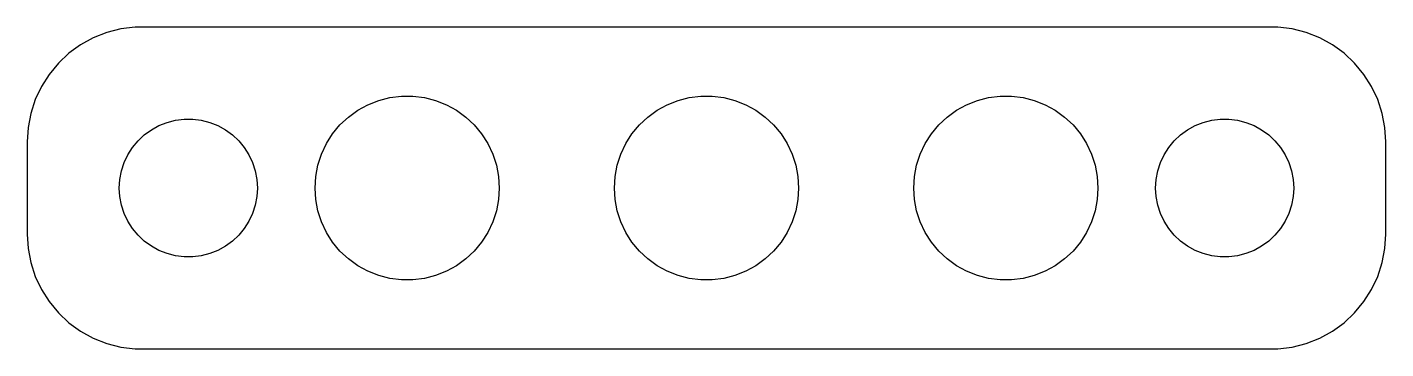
# Model space of a CAD drawing. Header units: metres. Extents: x -29.5 to 29.5, y 17 to 31.
import ezdxf

# ---------------------------------------------------------------- set-up
doc = ezdxf.new("R2010")
doc.units = ezdxf.units.M

msp = doc.modelspace()

# ---------------------------------------------------------------- linework, layer by layer
for p, q in [((-26.0451, 30.7553), (-26.6289, 30.5241)), ((-25.4369, 30.9114), (-26.0451, 30.7553)), ((-24.8139, 30.9901), (-25.4369, 30.9114)), ((24.8139, 30.9901), (-24.8139, 30.9901)), ((25.4369, 30.9114), (24.8139, 30.9901)), ((26.0451, 30.7553), (25.4369, 30.9114)), ((26.6289, 30.5241), (26.0451, 30.7553)), ((-27.1791, 30.2216), (-27.6871, 29.8526)), ((-26.6289, 30.5241), (-27.1791, 30.2216)), ((27.1791, 30.2216), (26.6289, 30.5241)), ((27.6871, 29.8526), (27.1791, 30.2216)), ((-27.6871, 29.8526), (-28.1448, 29.4227)), ((28.1448, 29.4227), (27.6871, 29.8526)), ((-28.5451, 28.9389), (-28.8815, 28.4088)), ((-28.1448, 29.4227), (-28.5451, 28.9389)), ((28.5451, 28.9389), (28.1448, 29.4227)), ((28.8815, 28.4088), (28.5451, 28.9389)), ((-28.8815, 28.4088), (-29.1489, 27.8406)), ((29.1489, 27.8406), (28.8815, 28.4088)), ((-29.1489, 27.8406), (-29.3429, 27.2434)), ((-14.7031, 27.6193), (-14.2361, 27.8042)), ((-14.2361, 27.8042), (-13.7495, 27.9291)), ((-13.7495, 27.9291), (-13.2512, 27.9921)), ((-13.2512, 27.9921), (-12.7488, 27.9921)), ((-12.7488, 27.9921), (-12.2505, 27.9291)), ((-12.2505, 27.9291), (-11.7639, 27.8042)), ((-11.7639, 27.8042), (-11.2969, 27.6193)), ((-1.70311, 27.6193), (-1.23605, 27.8042)), ((-1.23605, 27.8042), (-0.74951, 27.9291)), ((-0.74951, 27.9291), (-0.25116, 27.9921)), ((-0.25116, 27.9921), (0.25116, 27.9921)), ((0.25116, 27.9921), (0.74951, 27.9291)), ((0.74951, 27.9291), (1.23605, 27.8042)), ((1.23605, 27.8042), (1.70311, 27.6193)), ((11.2969, 27.6193), (11.7639, 27.8042)), ((11.7639, 27.8042), (12.2505, 27.9291)), ((12.2505, 27.9291), (12.7488, 27.9921)), ((12.7488, 27.9921), (13.2512, 27.9921)), ((13.2512, 27.9921), (13.7495, 27.9291)), ((13.7495, 27.9291), (14.2361, 27.8042)), ((14.2361, 27.8042), (14.7031, 27.6193)), ((29.3429, 27.2434), (29.1489, 27.8406)), ((-29.3429, 27.2434), (-29.4606, 26.6267)), ((-15.5497, 27.082), (-15.1433, 27.3773)), ((-15.1433, 27.3773), (-14.7031, 27.6193)), ((-11.2969, 27.6193), (-10.8567, 27.3773)), ((-10.8567, 27.3773), (-10.4503, 27.082)), ((-2.54968, 27.082), (-2.1433, 27.3773)), ((-2.1433, 27.3773), (-1.70311, 27.6193)), ((1.70311, 27.6193), (2.1433, 27.3773)), ((2.1433, 27.3773), (2.54968, 27.082)), ((10.4503, 27.082), (10.8567, 27.3773)), ((10.8567, 27.3773), (11.2969, 27.6193)), ((14.7031, 27.6193), (15.1433, 27.3773)), ((15.1433, 27.3773), (15.5497, 27.082)), ((29.4606, 26.6267), (29.3429, 27.2434)), ((-29.4606, 26.6267), (-29.5, 26)), ((-24.1075, 26.533), (-23.7773, 26.7145)), ((-23.7773, 26.7145), (-23.427, 26.8532)), ((-23.427, 26.8532), (-23.0621, 26.9469)), ((-23.0621, 26.9469), (-22.6884, 26.9941)), ((-22.6884, 26.9941), (-22.3116, 26.9941)), ((-22.3116, 26.9941), (-21.9379, 26.9469)), ((-21.9379, 26.9469), (-21.5729, 26.8532)), ((-21.5729, 26.8532), (-21.2227, 26.7145)), ((-21.2227, 26.7145), (-20.8925, 26.533)), ((-16.2361, 26.3511), (-15.9159, 26.7382)), ((-15.9159, 26.7382), (-15.5497, 27.082)), ((-10.4503, 27.082), (-10.0841, 26.7382)), ((-10.0841, 26.7382), (-9.76393, 26.3511)), ((-3.23605, 26.3511), (-2.91586, 26.7382)), ((-2.91586, 26.7382), (-2.54968, 27.082)), ((2.54968, 27.082), (2.91586, 26.7382)), ((2.91586, 26.7382), (3.23605, 26.3511)), ((9.76393, 26.3511), (10.0841, 26.7382)), ((10.0841, 26.7382), (10.4503, 27.082)), ((15.5497, 27.082), (15.9159, 26.7382)), ((15.9159, 26.7382), (16.2361, 26.3511)), ((20.8925, 26.533), (21.2227, 26.7145)), ((21.2227, 26.7145), (21.5729, 26.8532)), ((21.5729, 26.8532), (21.9379, 26.9469)), ((21.9379, 26.9469), (22.3116, 26.9941)), ((22.3116, 26.9941), (22.6884, 26.9941)), ((22.6884, 26.9941), (23.0621, 26.9469)), ((23.0621, 26.9469), (23.427, 26.8532)), ((23.427, 26.8532), (23.7773, 26.7145)), ((23.7773, 26.7145), (24.1075, 26.533)), ((29.5, 26), (29.4606, 26.6267)), ((-29.5, 26), (-29.5, 22)), ((-24.927, 25.7634), (-24.6869, 26.0536)), ((-24.6869, 26.0536), (-24.4123, 26.3115)), ((-24.4123, 26.3115), (-24.1075, 26.533)), ((-20.8925, 26.533), (-20.5877, 26.3115)), ((-20.5877, 26.3115), (-20.3131, 26.0536)), ((-20.3131, 26.0536), (-20.0729, 25.7634)), ((-16.5052, 25.927), (-16.2361, 26.3511)), ((-9.76393, 26.3511), (-9.49477, 25.927)), ((-3.50522, 25.927), (-3.23605, 26.3511)), ((3.23605, 26.3511), (3.50522, 25.927)), ((9.49477, 25.927), (9.76393, 26.3511)), ((16.2361, 26.3511), (16.5052, 25.927)), ((20.0729, 25.7634), (20.3131, 26.0536)), ((20.3131, 26.0536), (20.5877, 26.3115)), ((20.5877, 26.3115), (20.8925, 26.533)), ((24.1075, 26.533), (24.4123, 26.3115)), ((24.4123, 26.3115), (24.6869, 26.0536)), ((24.6869, 26.0536), (24.927, 25.7634)), ((29.5, 22), (29.5, 26)), ((-25.2893, 25.1044), (-25.1289, 25.4453)), ((-25.1289, 25.4453), (-24.927, 25.7634)), ((-20.0729, 25.7634), (-19.8711, 25.4453)), ((-19.8711, 25.4453), (-19.7107, 25.1044)), ((-16.8743, 24.9948), (-16.7191, 25.4725)), ((-16.7191, 25.4725), (-16.5052, 25.927)), ((-9.49477, 25.927), (-9.28088, 25.4725)), ((-9.28088, 25.4725), (-9.12566, 24.9948)), ((-3.87433, 24.9948), (-3.7191, 25.4725)), ((-3.7191, 25.4725), (-3.50522, 25.927)), ((3.50522, 25.927), (3.7191, 25.4725)), ((3.7191, 25.4725), (3.87433, 24.9948)), ((9.12566, 24.9948), (9.28088, 25.4725)), ((9.28088, 25.4725), (9.49477, 25.927)), ((16.5052, 25.927), (16.7191, 25.4725)), ((16.7191, 25.4725), (16.8743, 24.9948)), ((19.7107, 25.1044), (19.8711, 25.4453)), ((19.8711, 25.4453), (20.0729, 25.7634)), ((24.927, 25.7634), (25.1289, 25.4453)), ((25.1289, 25.4453), (25.2893, 25.1044)), ((-25.4057, 24.7461), (-25.2893, 25.1044)), ((-19.7107, 25.1044), (-19.5942, 24.7461)), ((-16.9684, 24.5013), (-16.8743, 24.9948)), ((-9.12566, 24.9948), (-9.03154, 24.5013)), ((-3.96844, 24.5013), (-3.87433, 24.9948)), ((3.87433, 24.9948), (3.96844, 24.5013)), ((9.03154, 24.5013), (9.12566, 24.9948)), ((16.8743, 24.9948), (16.9684, 24.5013)), ((19.5942, 24.7461), (19.7107, 25.1044)), ((25.2893, 25.1044), (25.4057, 24.7461)), ((-25.5, 24), (-25.4763, 24.376)), ((-25.4763, 24.376), (-25.4057, 24.7461)), ((-19.5942, 24.7461), (-19.5237, 24.376)), ((-19.5237, 24.376), (-19.5, 24)), ((-17, 24), (-16.9684, 24.5013)), ((-9.03154, 24.5013), (-9, 24)), ((-4, 24), (-3.96844, 24.5013)), ((3.96844, 24.5013), (4, 24)), ((9, 24), (9.03154, 24.5013)), ((16.9684, 24.5013), (17, 24)), ((19.5, 24), (19.5237, 24.376)), ((19.5237, 24.376), (19.5942, 24.7461)), ((25.4057, 24.7461), (25.4763, 24.376)), ((25.4763, 24.376), (25.5, 24)), ((-25.4763, 23.624), (-25.5, 24)), ((-25.4057, 23.2539), (-25.4763, 23.624)), ((-19.5237, 23.624), (-19.5942, 23.2539)), ((-19.5, 24), (-19.5237, 23.624)), ((-16.9684, 23.4987), (-17, 24)), ((-9, 24), (-9.03154, 23.4987)), ((-3.96844, 23.4987), (-4, 24)), ((4, 24), (3.96844, 23.4987)), ((9.03154, 23.4987), (9, 24)), ((17, 24), (16.9684, 23.4987)), ((19.5237, 23.624), (19.5, 24)), ((19.5942, 23.2539), (19.5237, 23.624)), ((25.4763, 23.624), (25.4057, 23.2539)), ((25.5, 24), (25.4763, 23.624)), ((-25.2893, 22.8956), (-25.4057, 23.2539)), ((-19.5942, 23.2539), (-19.7107, 22.8956)), ((-16.8743, 23.0052), (-16.9684, 23.4987)), ((-9.03154, 23.4987), (-9.12566, 23.0052)), ((-3.87433, 23.0052), (-3.96844, 23.4987)), ((3.96844, 23.4987), (3.87433, 23.0052)), ((9.12566, 23.0052), (9.03154, 23.4987)), ((16.9684, 23.4987), (16.8743, 23.0052)), ((19.7107, 22.8956), (19.5942, 23.2539)), ((25.4057, 23.2539), (25.2893, 22.8956)), ((-25.1289, 22.5547), (-25.2893, 22.8956)), ((-24.927, 22.2366), (-25.1289, 22.5547)), ((-19.8711, 22.5547), (-20.0729, 22.2366)), ((-19.7107, 22.8956), (-19.8711, 22.5547)), ((-16.7191, 22.5275), (-16.8743, 23.0052)), ((-16.5052, 22.073), (-16.7191, 22.5275)), ((-9.28088, 22.5275), (-9.49477, 22.073)), ((-9.12566, 23.0052), (-9.28088, 22.5275)), ((-3.7191, 22.5275), (-3.87433, 23.0052)), ((-3.50522, 22.073), (-3.7191, 22.5275)), ((3.7191, 22.5275), (3.50522, 22.073)), ((3.87433, 23.0052), (3.7191, 22.5275)), ((9.28088, 22.5275), (9.12566, 23.0052)), ((9.49477, 22.073), (9.28088, 22.5275)), ((16.7191, 22.5275), (16.5052, 22.073)), ((16.8743, 23.0052), (16.7191, 22.5275)), ((19.8711, 22.5547), (19.7107, 22.8956)), ((20.0729, 22.2366), (19.8711, 22.5547)), ((25.1289, 22.5547), (24.927, 22.2366)), ((25.2893, 22.8956), (25.1289, 22.5547)), ((-29.5, 22), (-29.4606, 21.3733)), ((-24.6869, 21.9464), (-24.927, 22.2366)), ((-24.4123, 21.6885), (-24.6869, 21.9464)), ((-20.3131, 21.9464), (-20.5877, 21.6885)), ((-20.0729, 22.2366), (-20.3131, 21.9464)), ((-16.2361, 21.6489), (-16.5052, 22.073)), ((-9.49477, 22.073), (-9.76393, 21.6489)), ((-3.23605, 21.6489), (-3.50522, 22.073)), ((3.50522, 22.073), (3.23605, 21.6489)), ((9.76393, 21.6489), (9.49477, 22.073)), ((16.5052, 22.073), (16.2361, 21.6489)), ((20.3131, 21.9464), (20.0729, 22.2366)), ((20.5877, 21.6885), (20.3131, 21.9464)), ((24.6869, 21.9464), (24.4123, 21.6885)), ((24.927, 22.2366), (24.6869, 21.9464)), ((29.4606, 21.3733), (29.5, 22)), ((-29.4606, 21.3733), (-29.3429, 20.7566)), ((-24.1075, 21.467), (-24.4123, 21.6885)), ((-23.7773, 21.2855), (-24.1075, 21.467)), ((-23.427, 21.1468), (-23.7773, 21.2855)), ((-21.2227, 21.2855), (-21.5729, 21.1468)), ((-20.8925, 21.467), (-21.2227, 21.2855)), ((-20.5877, 21.6885), (-20.8925, 21.467)), ((-15.9159, 21.2618), (-16.2361, 21.6489)), ((-15.5497, 20.918), (-15.9159, 21.2618)), ((-10.0841, 21.2618), (-10.4503, 20.918)), ((-9.76393, 21.6489), (-10.0841, 21.2618)), ((-2.91586, 21.2618), (-3.23605, 21.6489)), ((-2.54968, 20.918), (-2.91586, 21.2618)), ((2.91586, 21.2618), (2.54968, 20.918)), ((3.23605, 21.6489), (2.91586, 21.2618)), ((10.0841, 21.2618), (9.76393, 21.6489)), ((10.4503, 20.918), (10.0841, 21.2618)), ((15.9159, 21.2618), (15.5497, 20.918)), ((16.2361, 21.6489), (15.9159, 21.2618)), ((20.8925, 21.467), (20.5877, 21.6885)), ((21.2227, 21.2855), (20.8925, 21.467)), ((21.5729, 21.1468), (21.2227, 21.2855)), ((23.7773, 21.2855), (23.427, 21.1468)), ((24.1075, 21.467), (23.7773, 21.2855)), ((24.4123, 21.6885), (24.1075, 21.467)), ((29.3429, 20.7566), (29.4606, 21.3733)), ((-29.3429, 20.7566), (-29.1489, 20.1594)), ((-23.0621, 21.0531), (-23.427, 21.1468)), ((-22.6884, 21.0059), (-23.0621, 21.0531)), ((-22.3116, 21.0059), (-22.6884, 21.0059)), ((-21.9379, 21.0531), (-22.3116, 21.0059)), ((-21.5729, 21.1468), (-21.9379, 21.0531)), ((-15.1433, 20.6227), (-15.5497, 20.918)), ((-10.4503, 20.918), (-10.8567, 20.6227)), ((-2.1433, 20.6227), (-2.54968, 20.918)), ((2.54968, 20.918), (2.1433, 20.6227)), ((10.8567, 20.6227), (10.4503, 20.918)), ((15.5497, 20.918), (15.1433, 20.6227)), ((21.9379, 21.0531), (21.5729, 21.1468)), ((22.3116, 21.0059), (21.9379, 21.0531)), ((22.6884, 21.0059), (22.3116, 21.0059)), ((23.0621, 21.0531), (22.6884, 21.0059)), ((23.427, 21.1468), (23.0621, 21.0531)), ((29.1489, 20.1594), (29.3429, 20.7566)), ((-29.1489, 20.1594), (-28.8815, 19.5912)), ((-14.7031, 20.3807), (-15.1433, 20.6227)), ((-14.2361, 20.1958), (-14.7031, 20.3807)), ((-13.7495, 20.0709), (-14.2361, 20.1958)), ((-13.2512, 20.0079), (-13.7495, 20.0709)), ((-12.2505, 20.0709), (-12.7488, 20.0079)), ((-11.7639, 20.1958), (-12.2505, 20.0709)), ((-11.2969, 20.3807), (-11.7639, 20.1958)), ((-10.8567, 20.6227), (-11.2969, 20.3807)), ((-1.70311, 20.3807), (-2.1433, 20.6227)), ((-1.23605, 20.1958), (-1.70311, 20.3807)), ((-0.74951, 20.0709), (-1.23605, 20.1958)), ((-0.25116, 20.0079), (-0.74951, 20.0709)), ((0.74951, 20.0709), (0.25116, 20.0079)), ((1.23605, 20.1958), (0.74951, 20.0709)), ((1.70311, 20.3807), (1.23605, 20.1958)), ((2.1433, 20.6227), (1.70311, 20.3807)), ((11.2969, 20.3807), (10.8567, 20.6227)), ((11.7639, 20.1958), (11.2969, 20.3807)), ((12.2505, 20.0709), (11.7639, 20.1958)), ((12.7488, 20.0079), (12.2505, 20.0709)), ((13.7495, 20.0709), (13.2512, 20.0079)), ((14.2361, 20.1958), (13.7495, 20.0709)), ((14.7031, 20.3807), (14.2361, 20.1958)), ((15.1433, 20.6227), (14.7031, 20.3807)), ((28.8815, 19.5912), (29.1489, 20.1594)), ((-28.8815, 19.5912), (-28.5451, 19.0611)), ((-12.7488, 20.0079), (-13.2512, 20.0079)), ((0.25116, 20.0079), (-0.25116, 20.0079)), ((13.2512, 20.0079), (12.7488, 20.0079)), ((28.5451, 19.0611), (28.8815, 19.5912)), ((-28.5451, 19.0611), (-28.1448, 18.5773)), ((28.1448, 18.5773), (28.5451, 19.0611)), ((-28.1448, 18.5773), (-27.6871, 18.1474)), ((27.6871, 18.1474), (28.1448, 18.5773)), ((-27.6871, 18.1474), (-27.1791, 17.7784)), ((-27.1791, 17.7784), (-26.6289, 17.4759)), ((26.6289, 17.4759), (27.1791, 17.7784)), ((27.1791, 17.7784), (27.6871, 18.1474)), ((-26.6289, 17.4759), (-26.0451, 17.2447)), ((-26.0451, 17.2447), (-25.4369, 17.0886)), ((25.4369, 17.0886), (26.0451, 17.2447)), ((26.0451, 17.2447), (26.6289, 17.4759)), ((-25.4369, 17.0886), (-24.8139, 17.0099)), ((-24.8139, 17.0099), (24.8139, 17.0099)), ((24.8139, 17.0099), (25.4369, 17.0886))]:
    msp.add_line(p, q)

doc.saveas('drawing.dxf')
